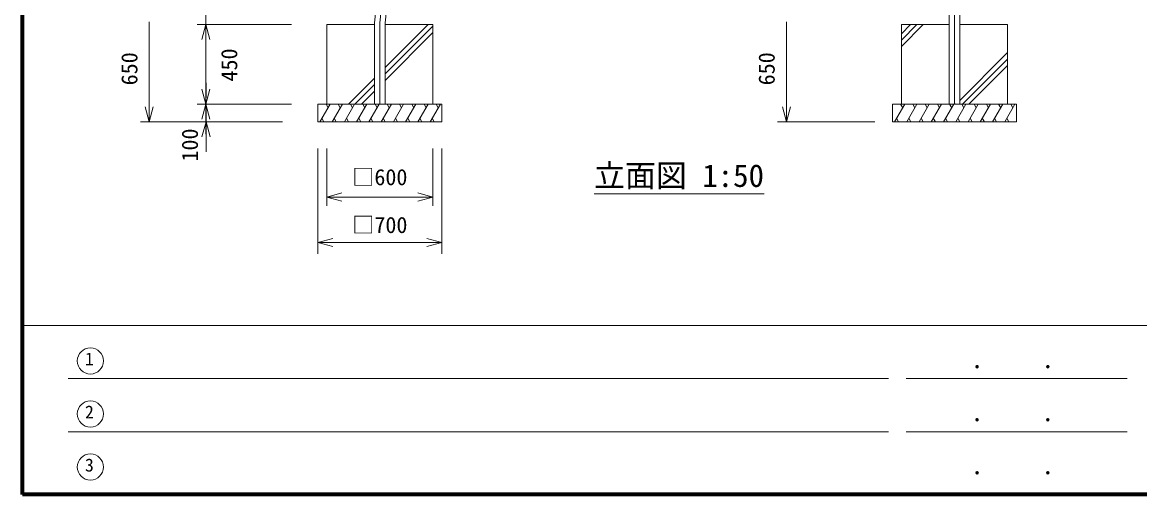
# Model space of a CAD drawing. Units: millimetres at full size, sheet at 1:50, with parts at other scales. Extents: x 750 to 20250, y 750 to 14100.
# Drawn here: x 750 to 7069, y 750 to 3421 of the extents above; entities that cross this region are included whole.
import ezdxf
from ezdxf.enums import TextEntityAlignment as Align

# ---------------------------------------------------------------- set-up
doc = ezdxf.new("R2010")
doc.units = ezdxf.units.MM
doc.header["$LTSCALE"] = 50
doc.linetypes.add('CHAIN', pattern=[18.5, 12, -1.5, 3.5, -1.5])
for name, color, linetype, lineweight in [('D-BMK', 2, 'CHAIN', 13), ('D-STR', 1, 'Continuous', 13), ('D-STR-DIM', 7, 'Continuous', 13), ('D-STR-STR1', 7, 'Continuous', 13), ('D-STR-TXT', 7, 'Continuous', 13), ('D-TTL', 7, 'Continuous', 70), ('D-TTL-FRAM', 7, 'Continuous', 13), ('D-TTL-TXT', 7, 'Continuous', 13)]:
    doc.layers.add(name, color=color, linetype=linetype, lineweight=lineweight)
doc.styles.add('ＭＳ ゴシック', font='')
doc.styles.get('ＭＳ ゴシック').set_extended_font_data('MS Gothic')

msp = doc.modelspace()

# ---------------------------------------------------------------- linework, layer by layer
at = {"layer": 'D-BMK'}
for p, q in [((2772.33, 3419.1), (2987.22, 5463.62)), ((6021.93, 5406.68), (6021.93, 2958.39)), ((2771.93, 3419.1), (2771.93, 2958.39))]:
    msp.add_line(p, q, dxfattribs=at)
at = {"layer": 'D-STR'}
for p, q in [((2742.05, 3419.1), (2947.86, 5378.51)), ((3008.03, 5372.18), (2802.62, 3419.1)), ((5991.68, 2958.39), (5991.68, 5394.4)), ((6052.18, 5394.4), (6052.18, 2958.39)), ((2741.68, 3419.1), (2741.68, 2958.39)), ((2802.18, 3419.1), (2802.18, 2958.39)), ((2741.68, 3408.39), (2471.93, 3408.39)), ((2471.93, 3408.39), (2471.93, 2958.39)), ((2802.18, 3408.39), (3071.93, 3408.39)), ((3071.93, 3408.39), (3071.93, 2958.39)), ((5721.93, 3408.39), (5721.93, 2958.39)), ((5991.68, 3408.39), (5721.93, 3408.39)), ((6052.18, 3408.39), (6321.93, 3408.39)), ((6321.93, 3408.39), (6321.93, 2958.39)), ((2421.93, 2858.39), (2421.93, 2958.39)), ((2421.93, 2958.39), (3121.93, 2958.39)), ((2421.93, 2958.39), (3121.93, 2958.39)), ((3121.93, 2958.39), (3121.93, 2858.39)), ((5671.93, 2858.39), (5671.93, 2958.39)), ((5671.93, 2958.39), (6371.93, 2958.39)), ((5671.93, 2958.39), (6371.93, 2958.39)), ((6371.93, 2958.39), (6371.93, 2858.39)), ((3121.93, 2858.39), (2421.93, 2858.39)), ((6371.93, 2858.39), (5671.93, 2858.39))]:
    msp.add_line(p, q, dxfattribs=at)
at = {"layer": 'D-STR-DIM'}
for p, q in [((1788.21, 3408.39), (1788.21, 3508.39)), ((1467.67, 3423.39), (1467.67, 2893.39)), ((5071.93, 3423.39), (5071.93, 2893.39)), ((2271.93, 3408.39), (1738.21, 3408.39)), ((2271.93, 3408.39), (1738.21, 3408.39)), ((1765.44, 3323.39), (1788.21, 3408.39)), ((1765.44, 3323.39), (1788.21, 3408.39)), ((1788.21, 3408.39), (1810.99, 3323.39)), ((1788.21, 3408.39), (1788.21, 3323.39)), ((1788.21, 3408.39), (1810.99, 3323.39)), ((1788.21, 3408.39), (1788.21, 3323.39)), ((1788.21, 3323.39), (1788.21, 3043.39)), ((1788.21, 3323.39), (1788.21, 3238.39)), ((1788.21, 3043.39), (1788.21, 3128.39)), ((1788.21, 2958.39), (1765.44, 3043.39)), ((1788.21, 2958.39), (1765.44, 3043.39)), ((1810.99, 3043.39), (1788.21, 2958.39)), ((1788.21, 2958.39), (1788.21, 3043.39)), ((1810.99, 3043.39), (1788.21, 2958.39)), ((1788.21, 2958.39), (1788.21, 3043.39)), ((1788.76, 2993.39), (1788.76, 3078.39)), ((1467.67, 2858.39), (1444.89, 2943.39)), ((1490.44, 2943.39), (1467.67, 2858.39)), ((1467.67, 2858.39), (1467.67, 2943.39)), ((2221.93, 2958.39), (1738.21, 2958.39)), ((2221.93, 2958.39), (1738.21, 2958.39)), ((2271.93, 2958.39), (1738.21, 2958.39)), ((1765.44, 2873.39), (1788.21, 2958.39)), ((1788.21, 2958.39), (1810.99, 2873.39)), ((1788.21, 2958.39), (1788.21, 2873.39)), ((1788.76, 2958.39), (1788.76, 2858.39)), ((5071.93, 2858.39), (5049.15, 2943.39)), ((5094.7, 2943.39), (5071.93, 2858.39)), ((5071.93, 2858.39), (5071.93, 2943.39)), ((2221.93, 2858.39), (1417.67, 2858.39)), ((1765.99, 2773.39), (1788.76, 2858.39)), ((1788.21, 2873.39), (1788.21, 2788.39)), ((1788.76, 2858.39), (1811.54, 2773.39)), ((1788.76, 2858.39), (1788.76, 2773.39)), ((5571.93, 2858.39), (5021.93, 2858.39)), ((1788.76, 2773.39), (1788.76, 2688.39)), ((2421.93, 2708.39), (2421.93, 2112.86)), ((2471.93, 2708.39), (2471.93, 2383.39)), ((3071.93, 2708.39), (3071.93, 2383.39)), ((3121.93, 2708.39), (3121.93, 2112.86)), ((2471.93, 2433.39), (2556.93, 2456.17)), ((2556.93, 2410.62), (2471.93, 2433.39)), ((2471.93, 2433.39), (2556.93, 2433.39)), ((2556.93, 2433.39), (2986.93, 2433.39)), ((2986.93, 2456.17), (3071.93, 2433.39)), ((3071.93, 2433.39), (2986.93, 2410.62)), ((3071.93, 2433.39), (2986.93, 2433.39)), ((2421.93, 2175.9), (2506.93, 2198.68)), ((2506.93, 2153.13), (2421.93, 2175.9)), ((2421.93, 2175.9), (2506.93, 2175.9)), ((2506.93, 2175.9), (3036.93, 2175.9)), ((3036.93, 2198.68), (3121.93, 2175.9)), ((3121.93, 2175.9), (3036.93, 2153.13)), ((3121.93, 2175.9), (3036.93, 2175.9))]:
    msp.add_line(p, q, dxfattribs=at)
at = {"layer": 'D-STR-STR1'}
for p, q in [((2802.18, 3165.64), (3044.92, 3408.39)), ((2802.18, 3129.39), (3071.93, 3399.14)), ((2802.18, 3093.14), (3071.93, 3362.89)), ((5721.93, 3356.97), (5773.35, 3408.39)), ((5721.93, 3320.72), (5809.6, 3408.39)), ((5721.93, 3284.47), (5845.85, 3408.39)), ((6052.18, 2980.11), (6315.11, 3243.04)), ((6315.11, 3243.04), (6321.93, 3249.86)), ((6066.71, 2958.39), (6321.93, 3213.61)), ((6102.96, 2958.39), (6321.93, 3177.36)), ((2594.92, 2958.39), (2741.68, 3105.14)), ((2631.17, 2958.39), (2741.68, 3068.89)), ((2667.42, 2958.39), (2741.68, 3032.64)), ((2490.73, 2958.39), (2432.99, 2858.39)), ((2479.18, 2938.39), (2467.63, 2958.39)), ((2560.01, 2958.39), (2502.27, 2858.39)), ((2548.46, 2938.39), (2536.91, 2958.39)), ((2629.29, 2958.39), (2571.55, 2858.39)), ((2617.74, 2938.39), (2606.2, 2958.39)), ((2698.57, 2958.39), (2640.84, 2858.39)), ((2687.02, 2938.39), (2675.48, 2958.39)), ((2767.85, 2958.39), (2710.12, 2858.39)), ((2756.31, 2938.39), (2744.76, 2958.39)), ((2837.14, 2958.39), (2779.4, 2858.39)), ((2825.59, 2938.39), (2814.04, 2958.39)), ((2906.42, 2958.39), (2848.68, 2858.39)), ((2894.87, 2938.39), (2883.32, 2958.39)), ((2975.7, 2958.39), (2917.96, 2858.39)), ((2964.15, 2938.39), (2952.61, 2958.39)), ((3044.98, 2958.39), (2987.25, 2858.39)), ((3033.43, 2938.39), (3021.89, 2958.39)), ((3114.26, 2958.39), (3056.53, 2858.39)), ((3102.72, 2938.39), (3091.17, 2958.39)), ((5740.73, 2958.39), (5682.99, 2858.39)), ((5729.18, 2938.39), (5717.63, 2958.39)), ((5810.01, 2958.39), (5752.27, 2858.39)), ((5798.46, 2938.39), (5786.91, 2958.39)), ((5879.29, 2958.39), (5821.55, 2858.39)), ((5867.74, 2938.39), (5856.2, 2958.39)), ((5948.57, 2958.39), (5890.84, 2858.39)), ((5937.02, 2938.39), (5925.48, 2958.39)), ((6017.85, 2958.39), (5960.12, 2858.39)), ((6006.31, 2938.39), (5994.76, 2958.39)), ((6087.14, 2958.39), (6029.4, 2858.39)), ((6030.46, 2958.39), (6031.78, 2959.71)), ((6075.59, 2938.39), (6064.04, 2958.39)), ((6156.42, 2958.39), (6098.68, 2858.39)), ((6144.87, 2938.39), (6133.32, 2958.39)), ((6225.7, 2958.39), (6167.96, 2858.39)), ((6214.15, 2938.39), (6202.61, 2958.39)), ((6294.98, 2958.39), (6237.25, 2858.39)), ((6283.43, 2938.39), (6271.89, 2958.39)), ((6364.26, 2958.39), (6306.53, 2858.39)), ((6352.72, 2938.39), (6341.17, 2958.39)), ((2456.08, 2858.39), (2444.54, 2878.39)), ((2513.82, 2878.39), (2525.37, 2858.39)), ((2594.65, 2858.39), (2583.1, 2878.39)), ((2663.93, 2858.39), (2652.38, 2878.39)), ((2733.21, 2858.39), (2721.67, 2878.39)), ((2802.49, 2858.39), (2790.95, 2878.39)), ((2871.78, 2858.39), (2860.23, 2878.39)), ((2941.06, 2858.39), (2929.51, 2878.39)), ((3010.34, 2858.39), (2998.79, 2878.39)), ((3079.62, 2858.39), (3068.08, 2878.39)), ((5706.08, 2858.39), (5694.54, 2878.39)), ((5763.82, 2878.39), (5775.37, 2858.39)), ((5844.65, 2858.39), (5833.1, 2878.39)), ((5913.93, 2858.39), (5902.38, 2878.39)), ((5983.21, 2858.39), (5971.67, 2878.39)), ((6052.49, 2858.39), (6040.95, 2878.39)), ((6121.78, 2858.39), (6110.23, 2878.39)), ((6191.06, 2858.39), (6179.51, 2878.39)), ((6260.34, 2858.39), (6248.79, 2878.39)), ((6329.62, 2858.39), (6318.08, 2878.39))]:
    msp.add_line(p, q, dxfattribs=at)
at = {"layer": 'D-STR-TXT'}
msp.add_line((3983.26, 2451.74), (4945.76, 2451.74), dxfattribs=at)
at = {"layer": 'D-TTL'}
msp.add_lwpolyline([(750, 750), (750, 14100), (20250, 14100), (20250, 750)], close=True, dxfattribs=at)
at = {"layer": 'D-TTL-FRAM'}
for p, q in [((750, 1706.1), (20250, 1706.1)), ((5648.06, 1406.1), (1008.51, 1406.1)), ((6998.06, 1406.1), (5748.06, 1406.1)), ((5648.06, 1106.1), (1008.51, 1106.1)), ((6998.06, 1106.1), (5748.06, 1106.1))]:
    msp.add_line(p, q, dxfattribs=at)
at = {"layer": 'D-TTL-TXT'}
for centre in [(1134.96, 1506.32), (1134.96, 1206.32), (1134.96, 906.32)]:
    msp.add_circle(centre, 74.03, dxfattribs=at)

# ---------------------------------------------------------------- texts
at = {"layer": 'D-STR-DIM', "style": 'ＭＳ ゴシック'}
for s, p in [('650', (1355.17, 3158.39)), ('450', (1919.76, 3180.14)), ('650', (4959.43, 3158.39)), ('100', (1697.24, 2727.38))]:
    msp.add_text(s, height=91.64, rotation=90, dxfattribs=at).set_placement(p, align=Align.MIDDLE_CENTER)
for s, p in [('□600', (2771.93, 2545.89)), ('□700', (2771.93, 2275.36))]:
    msp.add_text(s, height=91.64, dxfattribs=at).set_placement(p, align=Align.MIDDLE_CENTER)
at = {"layer": 'D-STR-TXT', "style": 'ＭＳ ゴシック'}
msp.add_text('立面図 1:50', height=128.3, dxfattribs=at).set_placement((3983.26, 2451.74), align=Align.BOTTOM_LEFT)
at = {"layer": 'D-TTL-FRAM', "style": 'ＭＳ ゴシック'}
for p in [(6112.49, 1432.1), (6512.49, 1432.1), (6112.49, 1132.1), (6512.49, 1132.1), (6112.49, 832.1), (6512.49, 832.1)]:
    msp.add_text('.', height=110, dxfattribs=at).set_placement(p, align=Align.BOTTOM_LEFT)
at = {"layer": 'D-TTL-TXT', "style": 'ＭＳ ゴシック'}
for s, p in [('1', (1104.42, 1458.8)), ('2', (1104.42, 1158.8)), ('3', (1104.42, 858.8))]:
    msp.add_text(s, height=73.31, dxfattribs=at).set_placement(p, align=Align.BOTTOM_LEFT)

doc.saveas('drawing.dxf')
